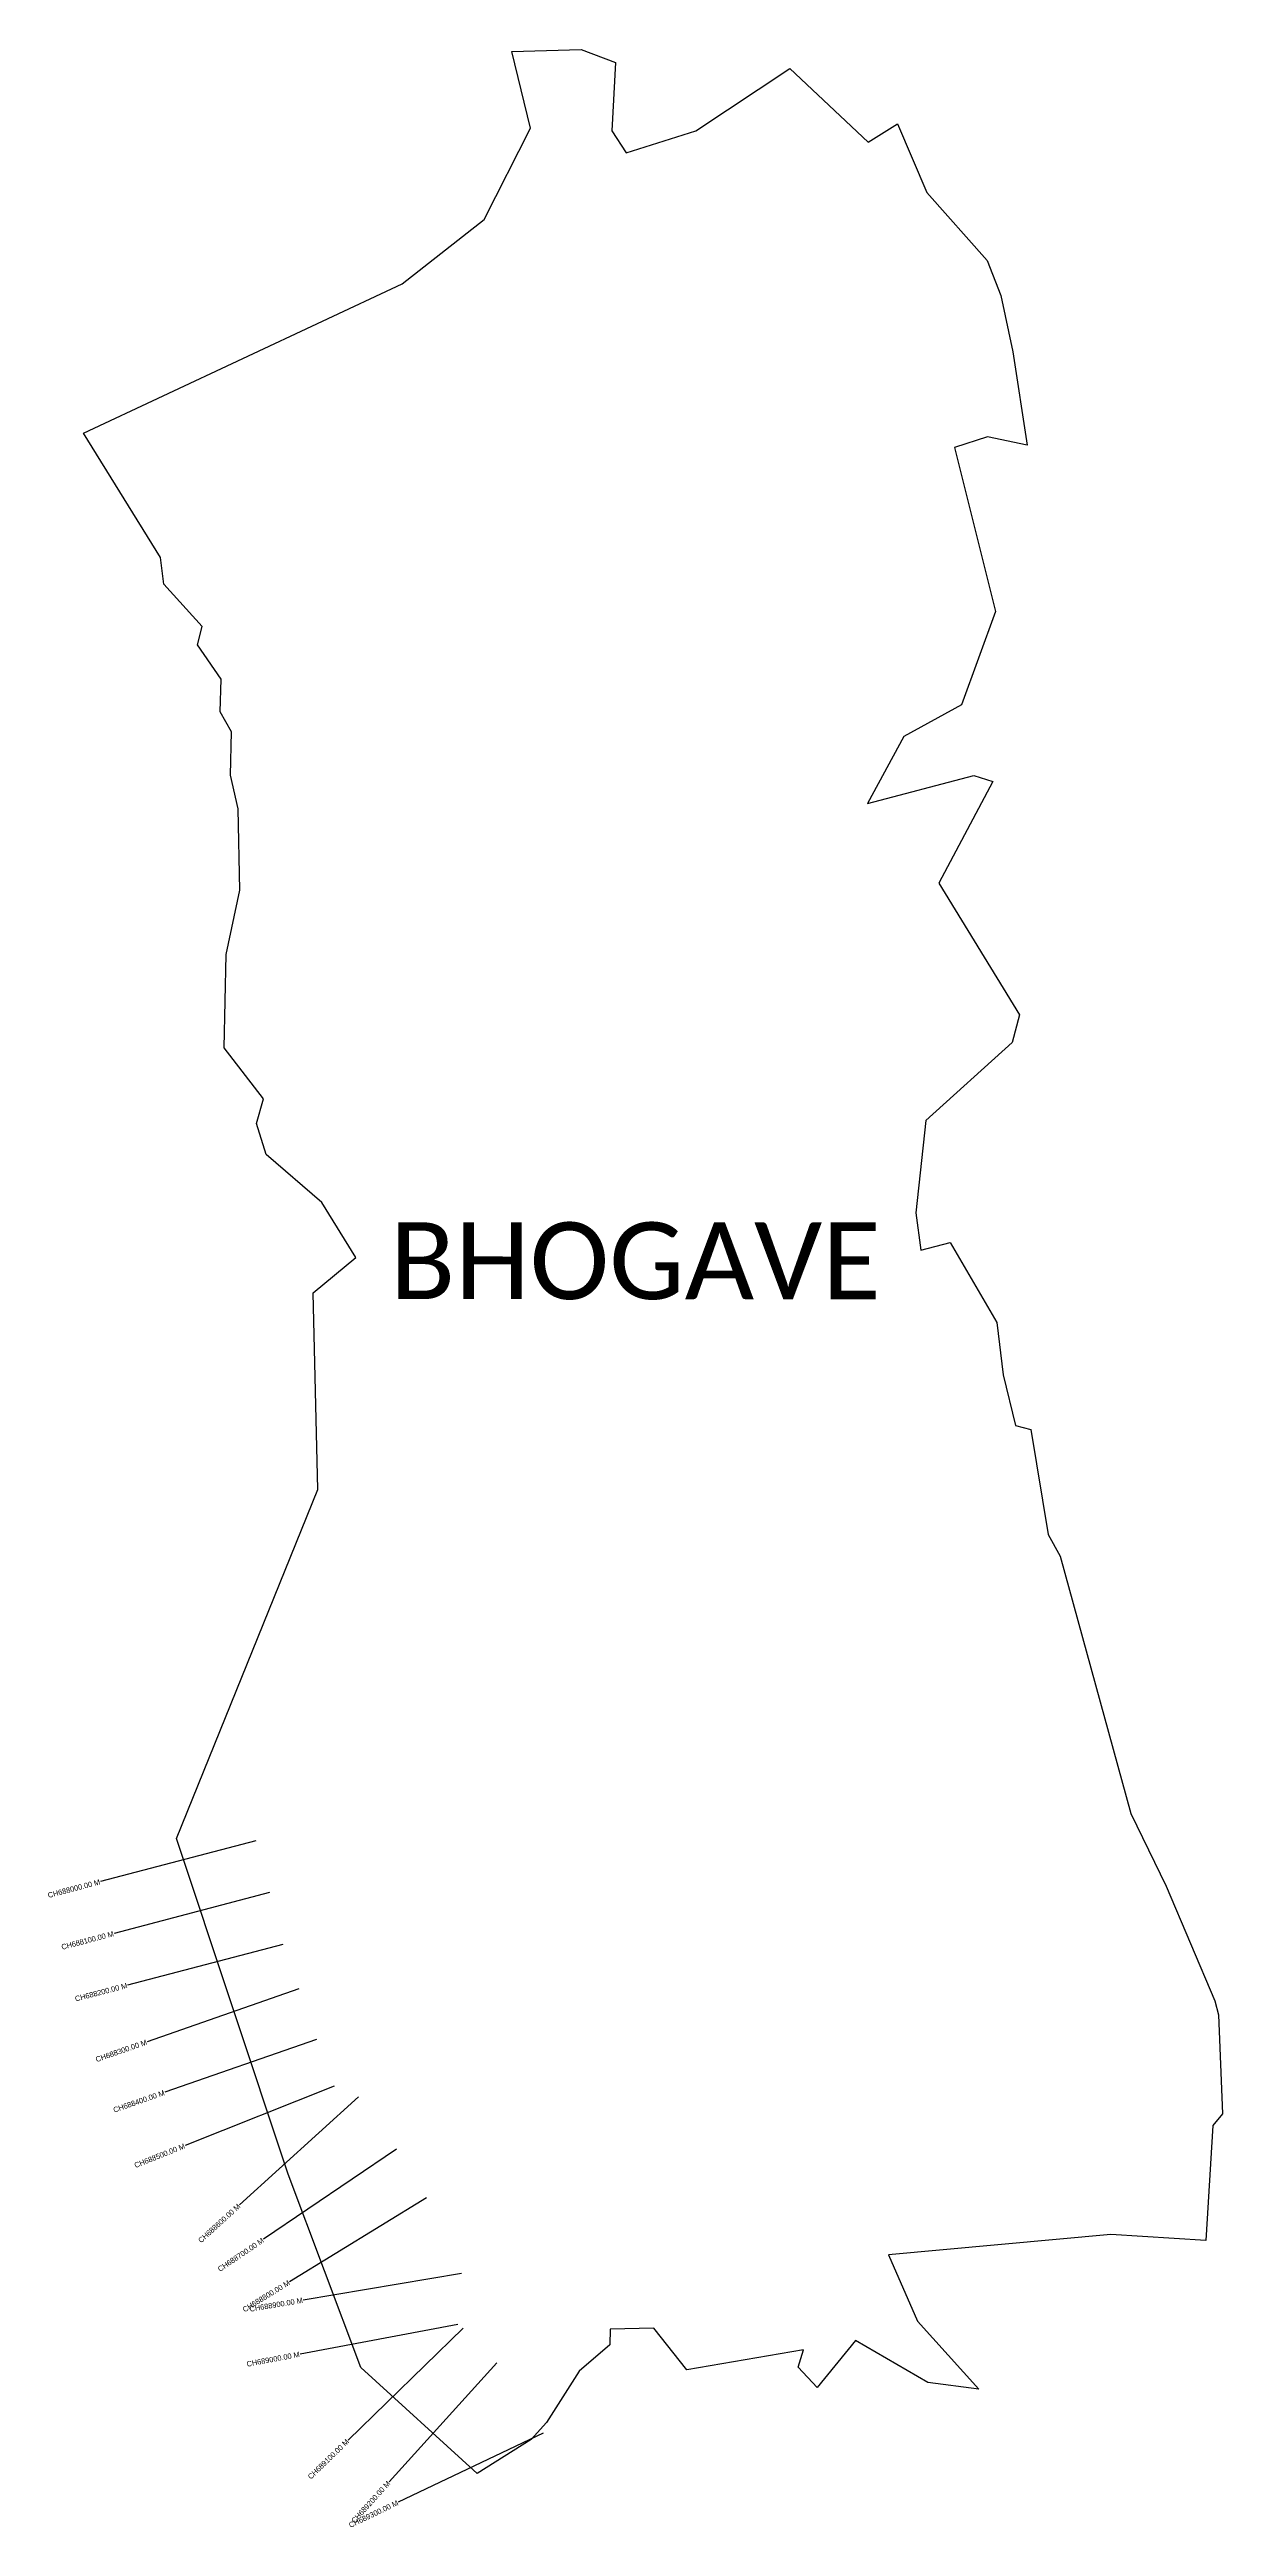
# Model space of a CAD drawing. Header units: metres. Extents: x 339496 to 341688, y 1763342 to 1767972.
import ezdxf
from ezdxf.enums import TextEntityAlignment as Align

# ---------------------------------------------------------------- set-up
doc = ezdxf.new("R2010")
doc.units = ezdxf.units.M
for name, color, linetype in [('CS', 134, 'Continuous'), ('CSMark', 6, 'Continuous'), ('VILLAGE NAME', 250, 'Continuous')]:
    doc.layers.add(name, color=color, linetype=linetype)

msp = doc.modelspace()

# ---------------------------------------------------------------- linework, layer by layer
at = {"color": 6}
for points in [[(341025.9, 1767798.4), (341080.7, 1767832.8), (341135.5, 1767704.8), (341247.9, 1767577.4), (341273.7, 1767511.8), (341295.8, 1767406.5), (341322.6, 1767232.5), (341248.8, 1767247.8), (341187, 1767227.8), (341263.4, 1766921.7), (341200, 1766747.3), (341092.4, 1766688), (341024.2, 1766562.8), (341223.4, 1766614.8), (341258.8, 1766604), (341157.5, 1766413.7), (341308.7, 1766167.6), (341294.8, 1766115.8), (341133.6, 1765970.2), (341115.1, 1765797.7), (341124, 1765728), (341178.7, 1765742), (341265.9, 1765592.8), (341278.1, 1765495), (341301.1, 1765400), (341329.7, 1765392.3), (341362.1, 1765196.1), (341384.5, 1765155.8), (341516.7, 1764674.6), (341582.7, 1764538.8), (341673.2, 1764324.9), (341680.2, 1764298.4), (341687.7, 1764113.7), (341669.6, 1764091.5), (341656.4, 1763877.1), (341479.4, 1763887.9), (341064, 1763850), (341118.1, 1763726.3), (341232.7, 1763599.1), (341137, 1763611.3), (341001.9, 1763690.1), (340930.6, 1763601.9), (340895, 1763640.3), (340904.8, 1763672.6), (340687.1, 1763635.1), (340625.2, 1763713), (340543.6, 1763711.1), (340543.1, 1763681.8), (340485.5, 1763632.8), (340424.7, 1763536.8), (340395.9, 1763505), (340294.9, 1763441.3), (340077.8, 1763639.6), (339942, 1764000.5), (339733.2, 1764628.4), (339997.5, 1765280.5), (339988.8, 1765648.1), (340068.6, 1765713.8), (340004.7, 1765817.1), (339900.7, 1765906.4), (339882.6, 1765964.6), (339896.1, 1766010.5), (339822.2, 1766106), (339826.4, 1766280.7), (339851.9, 1766400.6), (339848.4, 1766552.5), (339834.3, 1766615.6), (339836.1, 1766696.4), (339814.8, 1766733.7), (339816.9, 1766795.3), (339772.8, 1766859.1), (339781.5, 1766893.4), (339709.7, 1766972.4), (339703.7, 1767022.4), (339559.3, 1767254.7), (340154.8, 1767533.9), (340308.1, 1767653.9), (340395.1, 1767824.6), (340359.7, 1767967.9), (340489.6, 1767971.8), (340553.4, 1767947.3), (340546.7, 1767820), (340573.5, 1767779), (340703.5, 1767820), (340879.1, 1767936.1)], [(340879.1, 1767936.1), (341025.9, 1767798.4)]]:
    msp.add_lwpolyline(points, dxfattribs=at)
at = {"layer": 'CS'}
for p, q in [((339881.4, 1764623.7), (339591.2, 1764547.5)), ((339906.8, 1764527), (339616.6, 1764450.8)), ((339932.2, 1764430.2), (339642, 1764354.1)), ((339961.7, 1764347.2), (339678.5, 1764248.3)), ((339994.7, 1764252.8), (339711.5, 1764153.9)), ((340028, 1764165.5), (339749.3, 1764054.3)), ((340073.1, 1764145.4), (339851.2, 1763943.5)), ((340144.3, 1764047.3), (339896, 1763879)), ((340200.5, 1763956.3), (339944.7, 1763799.7)), ((340266, 1763815.1), (339970.2, 1763765.3)), ((340259.2, 1763719.6), (339964.3, 1763664.4)), ((340269.2, 1763712.8), (340053.9, 1763503.9)), ((340332.1, 1763648.3), (340130.7, 1763425.9)), ((340418.5, 1763516.8), (340147.8, 1763387.7))]:
    msp.add_line(p, q, dxfattribs=at)

# ---------------------------------------------------------------- texts
at = {"layer": 'CSMark'}
for s, rotation, p in [('CH688000.00 M', 14.71, (339590.3, 1764547.3)), ('CH688100.00 M', 14.71, (339615.7, 1764450.5)), ('CH688200.00 M', 14.71, (339641.1, 1764353.8)), ('CH688300.00 M', 19.2592, (339677.5, 1764247.9)), ('CH688400.00 M', 19.2592, (339710.5, 1764153.5)), ('CH688500.00 M', 21.7532, (339748.4, 1764054)), ('CH688600.00 M', 42.2853, (339850.4, 1763942.8)), ('CH688700.00 M', 34.1266, (339895.1, 1763878.4)), ('CH688800.00 M', 31.487, (339943.8, 1763799.1)), ('CH688900.00 M', 9.5486, (339969.2, 1763765.2)), ('CH689000.00 M', 10.6027, (339963.3, 1763664.2)), ('CH689100.00 M', 44.1259, (340053.2, 1763503.3)), ('CH689200.00 M', 47.8209, (340130, 1763425.2)), ('CH689300.00 M', 25.4939, (340146.9, 1763387.3))]:
    msp.add_text(s, height=10, rotation=rotation, dxfattribs=at).set_placement(p, align=Align.MIDDLE_RIGHT)
at = {"layer": 'VILLAGE NAME', "insert": (340132.1, 1765780), "char_height": 143.7, "attachment_point": 1, "rotation": 359.9793}
msp.add_mtext_dynamic_manual_height_columns('{\\fCalibri|b0|i0|c0|p34;BHOGAVE}', width=1418, gutter_width=718.5, heights=[0], dxfattribs=at)

doc.saveas('drawing.dxf')
